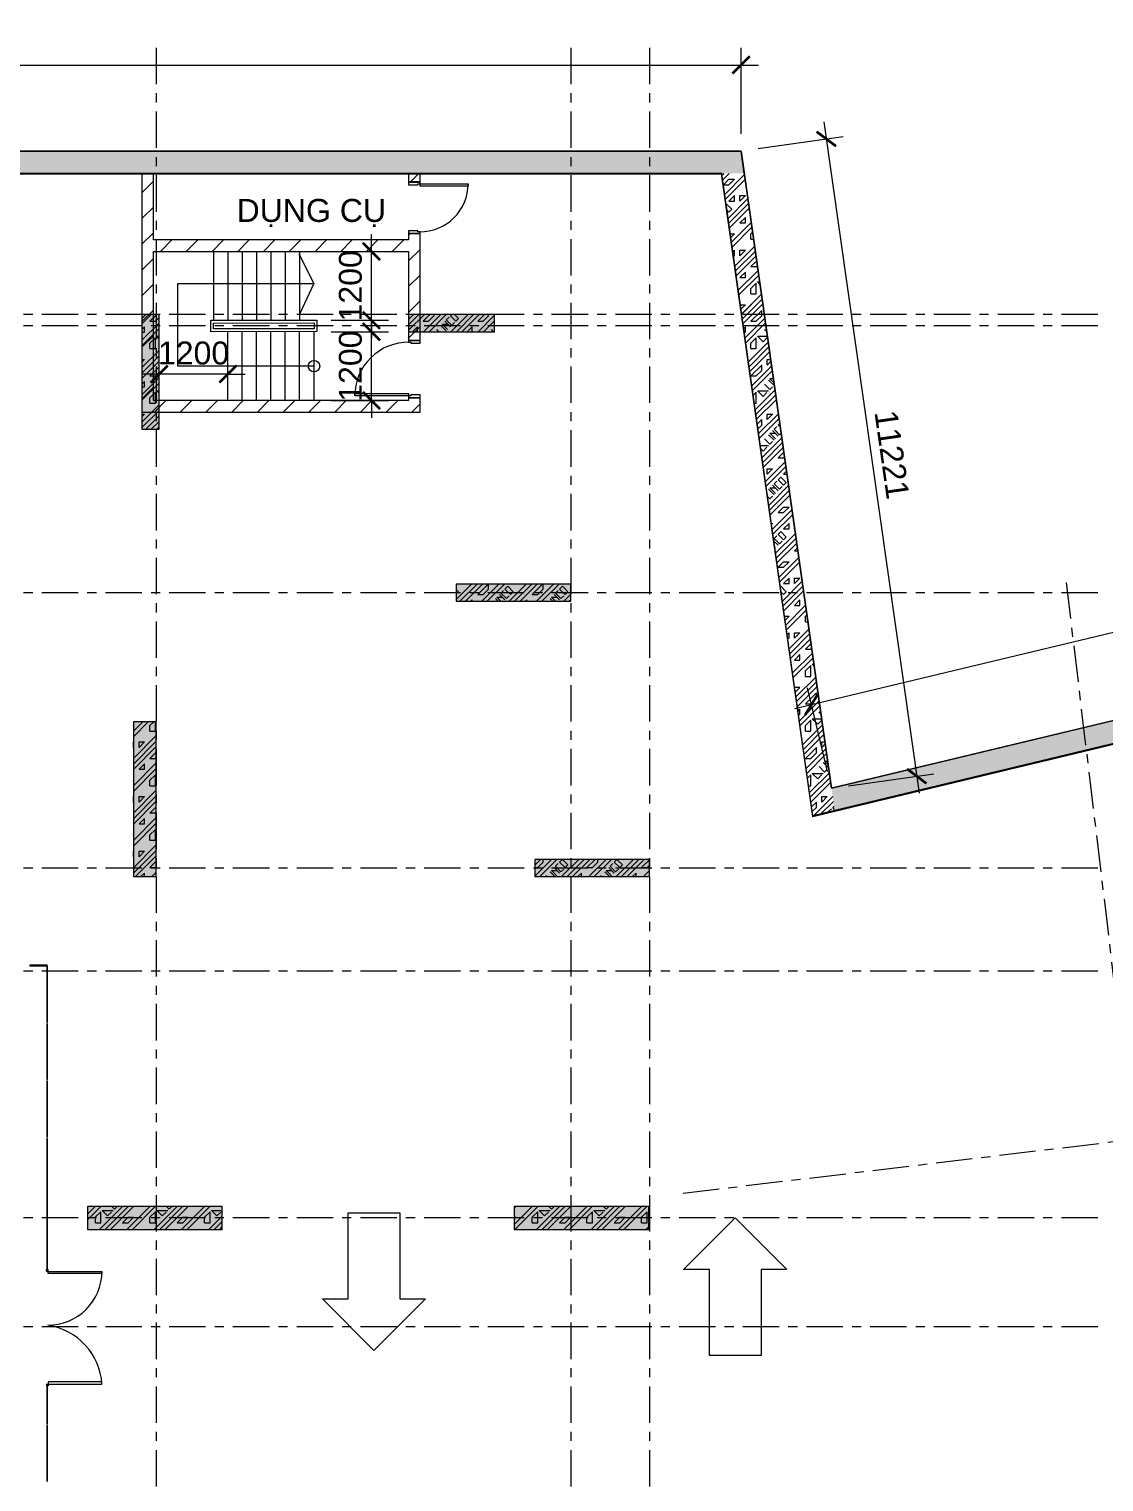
# Model space of a CAD drawing. Header units: millimetres. Extents: x -23040 to 110735, y -14554 to 50786.
# Drawn here: x 30182 to 48925, y 22247 to 47577 of the extents above; entities that cross this region are included whole.
import ezdxf

# ---------------------------------------------------------------- set-up
doc = ezdxf.new("R2010")
doc.units = ezdxf.units.MM
doc.linetypes.add('Grid Line', pattern=[22.225, 12.7, -3.175, 3.175, -3.175])
doc.layers.get('DEFPOINTS').update_dxf_attribs({"color": 230, "lineweight": 13})
for name, color, linetype, lineweight in [('A-DETL-GENF', 31, 'Continuous', 5), ('CHU', 181, 'Continuous', 5), ('CUA', 31, 'Continuous', 9), ('DIM', 1, 'Continuous', 5), ('HATCH-TUONG', 152, 'Continuous', 9), ('KINH', 152, 'Continuous', 5), ('NET CAT', 3, 'Continuous', 5), ('NET-CAT', 3, 'Continuous', 9), ('TRUC', 225, 'Continuous', 5)]:
    doc.layers.add(name, color=color, linetype=linetype, lineweight=lineweight)
doc.styles.add('Arial_14', font='arial.ttf', dxfattribs={"height": 400})
doc.styles.add('TA1', font='arial.ttf')
doc.dimstyles.new('D_200_KTx2', dxfattribs={"dimtxt": 400, "dimasz": 300, "dimexe": 300, "dimexo": 300, "dimgap": 160, "dimtad": 1, "dimdec": 0, "dimzin": 9, "dimtxsty": 'TA1', "dimblk": 'ARCHTICK', "dimcen": 1, "dimdle": 300, "dimclrd": 256, "dimclre": 256, "dimclrt": 7, "dimadec": 0, "dimazin": 0, "dimtfac": 1, "dimtdec": 0, "dimtix": 1, "dimtmove": 1, "dimatfit": 3, "dimldrblk": 'ARCHTICK', "dimfxl": 1, "dimtolj": 1, "dimtzin": 0, "dimlwd": -1, "dimlwe": -1, "dimarcsym": 0})
pattern_1 = [(45, (95.25, 0), (-476.2456, 476.2456), []), (45, (190.5, 0), (-476.2456, 476.2456), []), (45, (0, 0), (-476.2456, 476.2456), []), (45, (476.25, 0), (-476.2456, 476.2456), []), (45, (571.5, 0), (-476.2456, 476.2456), []), (0, (381, 95.25), (0, 952.5), [95.25, -857.25]), (0, (476.25, 190.5), (0, 952.5), [95.25, -857.25]), (45, (381, 95.25), (0, 952.491), [134.683, -1212.342]), (45, (476.25, 95.25), (0, 952.491), [134.683, -1212.342]), (0, (381, 95.25), (0, 952.5), [95.25, -857.25]), (90, (-95.25, 95.25), (-952.5, 6e-14), [95.25, -857.25]), (90, (0, 95.25), (-952.5, 6e-14), [190.5, -762]), (45, (-95.25, 190.5), (0, 952.491), [134.683, -1212.342]), (90, (762, 381), (-952.5, 6e-14), [95.25, -857.25]), (0, (666.75, 381), (0, 952.5), [95.25, -857.25]), (45, (666.75, 381), (0, 952.491), [134.683, -1212.342]), (0, (857.25, 95.25), (0, 952.5), [95.25, -857.25]), (0, (857.25, 571.5), (0, 952.5), [95.25, -857.25]), (90, (1047.75, 666.75), (-952.5, 6e-14), [95.25, -857.25]), (45, (857.25, 571.5), (0, 952.491), [269.367, -1077.659]), (45, (952.5, 571.5), (0, 952.491), [134.683, -1212.342]), (45, (1143, 762), (0, 952.491), [134.683, -1212.342]), (0, (1143, 857.25), (0, 952.5), [95.25, -857.25]), (90, (1143, 762), (-952.5, 6e-14), [95.25, -857.25]), (0, (476.25, 762), (0, 952.5), [95.25, -857.25]), (0, (666.75, 857.25), (0, 952.5), [95.25, -857.25]), (90, (571.5, 762), (-952.5, 6e-14), [95.25, -857.25]), (90, (666.75, 762), (-952.5, 6e-14), [95.25, -857.25]), (45, (476.25, 762), (0, 952.491), [134.684, -1212.342]), (45, (666.75, 762), (0, 952.491), [134.684, -1212.342]), (135, (119, 214.8), (-952.491, 6e-14), [134.683, -1212.342]), (135, (238.1, 333.4), (-952.491, 6e-14), [134.683, -1212.342]), (135, (309.56, 404.8), (-952.491, 6e-14), [134.683, -1212.342]), (135, (333.4, 428.6), (-952.491, 6e-14), [134.683, -1212.342]), (135, (381, 476.25), (-952.491, 6e-14), [134.684, -1212.342]), (135, (404.8, 500.06), (-952.491, 6e-14), [134.683, -1212.342]), (135, (476.25, 571.5), (-952.491, 6e-14), [134.684, -1212.342]), (135, (523.9, 619.1), (-952.491, 6e-14), [134.684, -1212.342]), (45, (119, 214.8), (0, 952.491), [95.25, -1251.775]), (45, (238.1, 333.4), (0, 952.491), [67.361, -1279.665]), (45, (404.8, 500.06), (0, 952.491), [67.361, -1279.665]), (45, (309.56, 595.3), (0, 952.491), [67.361, -1279.665]), (45, (476.25, 571.5), (0, 952.491), [67.361, -1279.665]), (45, (381, 666.75), (0, 952.491), [67.361, -1279.665]), (0, (24.2, 309.5), (0, 952.5), [190.043, -762.457]), (0, (238.1, 523.9), (0, 952.5), [95.25, -857.25])]
pattern_2 = [(45, (95.25, 0), (-476.2456, 476.2456), []), (45, (190.5, 0), (-476.2456, 476.2456), []), (45, (0, 0), (-476.2456, 476.2456), []), (45, (476.25, 0), (-476.2456, 476.2456), []), (45, (571.5, 0), (-476.2456, 476.2456), []), (0, (381, 95.25), (0, 952.5), [95.25, -857.25]), (0, (476.25, 190.5), (0, 952.5), [95.25, -857.25]), (45, (381, 95.25), (0, 952.491), [134.684, -1212.342]), (45, (476.25, 95.25), (0, 952.491), [134.684, -1212.342]), (0, (381, 95.25), (0, 952.5), [95.25, -857.25]), (90, (-95.25, 95.25), (-952.5, 6e-14), [95.25, -857.25]), (90, (0, 95.25), (-952.5, 6e-14), [190.5, -762]), (45, (-95.25, 190.5), (0, 952.491), [134.684, -1212.342]), (90, (762, 381), (-952.5, 6e-14), [95.25, -857.25]), (0, (666.75, 381), (0, 952.5), [95.25, -857.25]), (45, (666.75, 381), (0, 952.491), [134.683, -1212.342]), (0, (857.25, 95.25), (0, 952.5), [95.25, -857.25]), (0, (857.25, 571.5), (0, 952.5), [95.25, -857.25]), (90, (1047.75, 666.75), (-952.5, 6e-14), [95.25, -857.25]), (45, (857.25, 571.5), (0, 952.491), [269.367, -1077.659]), (45, (952.5, 571.5), (0, 952.491), [134.683, -1212.342]), (45, (1143, 762), (0, 952.491), [134.684, -1212.342]), (0, (1143, 857.25), (0, 952.5), [95.25, -857.25]), (90, (1143, 762), (-952.5, 6e-14), [95.25, -857.25]), (0, (476.25, 762), (0, 952.5), [95.25, -857.25]), (0, (666.75, 857.25), (0, 952.5), [95.25, -857.25]), (90, (571.5, 762), (-952.5, 6e-14), [95.25, -857.25]), (90, (666.75, 762), (-952.5, 6e-14), [95.25, -857.25]), (45, (476.25, 762), (0, 952.491), [134.684, -1212.342]), (45, (666.75, 762), (0, 952.491), [134.683, -1212.342]), (135, (119, 214.8), (-952.491, 6e-14), [134.684, -1212.342]), (135, (238.1, 333.4), (-952.491, 6e-14), [134.684, -1212.342]), (135, (309.56, 404.8), (-952.491, 6e-14), [134.684, -1212.342]), (135, (333.4, 428.6), (-952.491, 6e-14), [134.683, -1212.342]), (135, (381, 476.25), (-952.491, 6e-14), [134.683, -1212.342]), (135, (404.8, 500.06), (-952.491, 6e-14), [134.684, -1212.342]), (135, (476.25, 571.5), (-952.491, 6e-14), [134.683, -1212.342]), (135, (523.9, 619.1), (-952.491, 6e-14), [134.684, -1212.342]), (45, (119, 214.8), (0, 952.491), [95.25, -1251.776]), (45, (238.1, 333.4), (0, 952.491), [67.361, -1279.665]), (45, (404.8, 500.06), (0, 952.491), [67.361, -1279.665]), (45, (309.56, 595.3), (0, 952.491), [67.361, -1279.665]), (45, (476.25, 571.5), (0, 952.491), [67.361, -1279.665]), (45, (381, 666.75), (0, 952.491), [67.361, -1279.665]), (0, (24.2, 309.5), (0, 952.5), [190.043, -762.457]), (0, (238.1, 523.9), (0, 952.5), [95.25, -857.25])]
pattern_3 = [(45, (0, 0), (-224.5064, 224.5064), [])]

# ---------------------------------------------------------------- blocks, each defined once
blk = doc.blocks.new('ALC1807-ASCENT PLAZA-KET CAU 1_rvt-1-MẶT BẰNG HẦM 1')
at = {"layer": 'HATCH-TUONG', "lineweight": 5}
h = blk.add_hatch(dxfattribs=at)
h.set_pattern_fill('FP_4', color=256, style=0, pattern_type=2)
h.set_pattern_definition(pattern_2)
h.paths.add_polyline_path([(42260, 45060), (42654, 45060), (42599, 45450), (-11599, 45450), (-11599, 45060), (10655, 45060)], flags=0)
h = blk.add_hatch(dxfattribs=at)
h.set_pattern_fill('FP_4', color=256, style=0, pattern_type=2)
h.set_pattern_definition(pattern_2)
h.paths.add_polyline_path([(43850, 33861), (44231, 33952), (42654, 45060), (42260, 45060), (43490, 36396)], flags=0)
h = blk.add_hatch(dxfattribs=at)
h.set_pattern_fill('FP_4', color=256, style=0, pattern_type=2)
h.set_pattern_definition(pattern_2)
h.paths.add_polyline_path([(44231, 33952), (74911, 41322), (74791, 41694), (44176, 34340)], flags=0)
at = {"layer": 'NET CAT'}
for points in [[(32451, 40600), (32451, 42600), (32151, 42600), (32151, 40600)], [(38301, 42300), (38301, 42600), (36801, 42600), (36801, 42300)], [(39631, 37600), (39631, 37900), (37631, 37900), (37631, 37600)], [(32401, 32800), (32401, 35500), (32001, 35500), (32001, 32800)], [(41001, 32800), (41001, 33100), (39001, 33100), (39001, 32800)], [(31201, 26650), (33551, 26650), (33551, 27050), (31201, 27050)], [(40991, 26650), (40991, 27050), (38641, 27050), (38641, 26650)]]:
    blk.add_hatch(color=256, dxfattribs=at).paths.add_polyline_path(points, flags=0)
at = {"layer": 'NET CAT', "lineweight": 13}
for p, q in [((32151, 42600), (32151, 40600)), ((32451, 42600), (32151, 42600)), ((32451, 40600), (32451, 42600)), ((38301, 42600), (36801, 42600)), ((36801, 42600), (36801, 42300)), ((38301, 42300), (38301, 42600)), ((36801, 42300), (38301, 42300)), ((32151, 40600), (32451, 40600)), ((37631, 37900), (37631, 37600)), ((39631, 37900), (37631, 37900)), ((39631, 37600), (39631, 37900)), ((37631, 37600), (39631, 37600)), ((32401, 35500), (32001, 35500)), ((32001, 35500), (32001, 32800)), ((32401, 32800), (32401, 35500)), ((41001, 33100), (39001, 33100)), ((39001, 33100), (39001, 32800)), ((41001, 32800), (41001, 33100)), ((32001, 32800), (32401, 32800)), ((39001, 32800), (41001, 32800)), ((33551, 27050), (31201, 27050)), ((31201, 27050), (31201, 26650)), ((33551, 26650), (33551, 27050)), ((40991, 27050), (38641, 27050)), ((38641, 27050), (38641, 26650)), ((40991, 26650), (40991, 27050)), ((31201, 26650), (33551, 26650)), ((38641, 26650), (40991, 26650))]:
    blk.add_line(p, q, dxfattribs=at)
at = {"layer": 'NET-CAT'}
for p, q in [((42599, 45450), (-11599, 45450)), ((42654, 45060), (42599, 45450)), ((-11199, 45050), (42252, 45050)), ((42252, 45050), (43841, 33849)), ((42656, 45050), (42654, 45060)), ((44176, 34340), (42656, 45050)), ((74791, 41694), (44176, 34340)), ((44232, 33942), (74524, 41219)), ((43851, 33851), (44232, 33942)), ((43841, 33849), (43851, 33851))]:
    blk.add_line(p, q, dxfattribs=at)
at = {"layer": 'NET-CAT', "lineweight": 9}
for p, q in [((42260, 45060), (-11209, 45060)), ((42260, 45060), (42262, 45050)), ((43850, 33861), (42262, 45050)), ((74530, 41230), (44231, 33952)), ((44231, 33952), (43850, 33861))]:
    blk.add_line(p, q, dxfattribs=at)
blk = doc.blocks.new('THANG  BO 2 - THANG  BO 2-372145-MẶT BẰNG HẦM 1')
at = {"layer": 'A-DETL-GENF'}
for p, q in [((33697, 43697), (33697, 42497)), ((33947, 43697), (33947, 42497)), ((34197, 43697), (34197, 42497)), ((34447, 43697), (34447, 42497)), ((34697, 43697), (34697, 42497)), ((34947, 43697), (34947, 42497)), ((35185, 43653), (35447, 43137)), ((35197, 43697), (35197, 42497)), ((33072, 41697), (33072, 43137)), ((33072, 43137), (35447, 43137)), ((35447, 43137), (35202, 42613)), ((33647, 42497), (35498, 42500)), ((33648, 42297), (33647, 42497)), ((33697, 42447), (35448, 42450)), ((33698, 42347), (33697, 42447)), ((35448, 42350), (33698, 42347)), ((35448, 42450), (35448, 42350)), ((35498, 42500), (35498, 42300)), ((35498, 42300), (33648, 42297)), ((35498, 42300), (33698, 42297)), ((33948, 41097), (33948, 42297)), ((34198, 41097), (34198, 42297)), ((34448, 41097), (34448, 42297)), ((34698, 41097), (34698, 42297)), ((34948, 41097), (34948, 42297)), ((35198, 41097), (35198, 42297)), ((35448, 41097), (35448, 42297)), ((35448, 41697), (33072, 41697))]:
    blk.add_line(p, q, dxfattribs=at)
blk.add_circle((35448, 41697), 100, dxfattribs=at)
blk = doc.blocks.new('_ArchTick')
at = {"color": 0, "const_width": 0.15}
blk.add_lwpolyline([(-0.5, -0.5), (0.5, 0.5)], dxfattribs=at)
blk = doc.blocks.new('*D63')
at = {"layer": 'DEFPOINTS', "color": 0, "transparency": 16777216}
for p in [(32451, 41562), (32451, 41100), (33651, 41100)]:
    blk.add_point(p, dxfattribs=at)
at = {"layer": 'DIM', "transparency": 16777216}
for p, q in [((32451, 41400), (32451, 41862)), ((33651, 41400), (33651, 41862)), ((32451, 41562), (32151, 41562)), ((33651, 41562), (32451, 41562)), ((33651, 41562), (33951, 41562))]:
    blk.add_line(p, q, dxfattribs=at)
at = {"layer": 'DIM', "transparency": 16777216, "xscale": 300, "yscale": 300, "zscale": 300}
blk.add_blockref('_ArchTick', (32451, 41562), dxfattribs=at)
at = {"layer": 'DIM', "transparency": 16777216, "xscale": 300, "yscale": 300, "zscale": 300, "rotation": 180}
blk.add_blockref('_ArchTick', (33651, 41562), dxfattribs=at)
at = {"layer": 'DIM', "color": 7, "transparency": 16777216, "insert": (33051, 41926), "char_height": 400, "attachment_point": 5, "style": 'TA1'}
blk.add_mtext('\\A1;1200', dxfattribs=at)
blk = doc.blocks.new('*D64')
at = {"layer": 'DEFPOINTS', "color": 0, "transparency": 16777216}
for p in [(35151, 42300), (36152, 42300), (35151, 41100)]:
    blk.add_point(p, dxfattribs=at)
at = {"layer": 'DIM', "transparency": 16777216}
for p, q in [((36152, 42300), (36152, 42600)), ((35451, 42300), (36452, 42300)), ((36152, 41100), (36152, 42300)), ((35451, 41100), (36452, 41100)), ((36152, 41100), (36152, 40800))]:
    blk.add_line(p, q, dxfattribs=at)
at = {"layer": 'DIM', "transparency": 16777216, "xscale": 300, "yscale": 300, "zscale": 300}
for p, rotation in [((36152, 42300), 270), ((36152, 41100), 90)]:
    blk.add_blockref('_ArchTick', p, dxfattribs=dict(at, rotation=rotation))
at = {"layer": 'DIM', "color": 7, "transparency": 16777216, "insert": (35787, 41700), "char_height": 400, "attachment_point": 5, "rotation": 90, "style": 'TA1'}
blk.add_mtext('\\A1;1200', dxfattribs=at)
blk = doc.blocks.new('*D65')
at = {"layer": 'DEFPOINTS', "color": 0, "transparency": 16777216}
for p in [(35151, 43700), (36152, 43700), (35151, 42500)]:
    blk.add_point(p, dxfattribs=at)
at = {"layer": 'DIM', "transparency": 16777216}
for p, q in [((36152, 43700), (36152, 44000)), ((35451, 43700), (36452, 43700)), ((36152, 42500), (36152, 43700)), ((35451, 42500), (36452, 42500)), ((36152, 42500), (36152, 42200))]:
    blk.add_line(p, q, dxfattribs=at)
at = {"layer": 'DIM', "transparency": 16777216, "xscale": 300, "yscale": 300, "zscale": 300}
for p, rotation in [((36152, 43700), 270), ((36152, 42500), 90)]:
    blk.add_blockref('_ArchTick', p, dxfattribs=dict(at, rotation=rotation))
at = {"layer": 'DIM', "color": 7, "transparency": 16777216, "insert": (35787, 43100), "char_height": 400, "attachment_point": 5, "rotation": 90, "style": 'TA1'}
blk.add_mtext('\\A1;1200', dxfattribs=at)
blk = doc.blocks.new('CUA 1 CANH MO - 2 - Type 1-393659-MẶT BẰNG HẦM 1')
at = {"layer": 'CUA'}
for p, q in [((-318, 940), (-278, 940)), ((-318, 102), (-318, 940)), ((-278, 940), (-278, 102)), ((-278, 102), (-318, 102))]:
    blk.add_line(p, q, dxfattribs=at)
at = {"layer": 'CUA', "lineweight": 5}
for p, q in [((-319, 102), (-349, 102)), ((-349, 102), (-349, -98)), ((-319, 61), (-319, 102)), ((-299, 61), (-319, 61)), ((-299, -98), (-299, 61)), ((521, 61), (501, 61)), ((501, 61), (501, -98)), ((551, 102), (521, 102)), ((521, 102), (521, 61)), ((551, -98), (551, 102)), ((-349, -98), (-299, -98)), ((501, -98), (551, -98))]:
    blk.add_line(p, q, dxfattribs=at)
blk.add_arc((-318, 102), 838, 359.5, 90, dxfattribs=at)
blk = doc.blocks.new('CUA 1 CANH MO - 2 - Type 1000-504051-MẶT BẰNG HẦM 1')
at = {"layer": 'CUA'}
for p, q in [((-368, 1040), (-328, 1040)), ((-368, 102), (-368, 1040)), ((-328, 1040), (-328, 102)), ((-328, 102), (-368, 102))]:
    blk.add_line(p, q, dxfattribs=at)
at = {"layer": 'CUA', "lineweight": 5}
for p, q in [((-369, 102), (-399, 102)), ((-399, 102), (-399, -98)), ((-369, 61), (-369, 102)), ((-349, 61), (-369, 61)), ((-349, -98), (-349, 61)), ((571, 61), (551, 61)), ((551, 61), (551, -98)), ((601, 102), (571, 102)), ((571, 102), (571, 61)), ((601, -98), (601, 102)), ((-399, -98), (-349, -98)), ((551, -98), (601, -98))]:
    blk.add_line(p, q, dxfattribs=at)
blk.add_arc((-368, 102), 938, 359.5, 90, dxfattribs=at)
blk = doc.blocks.new('AROW - AROW-548896-MẶT BẰNG HẦM 1')
at = {"layer": 'A-DETL-GENF'}
for p, q in [((0, 0), (900, 900)), ((900, 900), (900, 450)), ((900, 450), (2400, 450)), ((2400, 450), (2400, -450)), ((900, -900), (0, 0)), ((2400, -450), (900, -450)), ((900, -450), (900, -900))]:
    blk.add_line(p, q, dxfattribs=at)
blk = doc.blocks.new('System Panel - Glazed-519213-MẶT BẰNG HẦM 1')
at = {"layer": 'KINH', "lineweight": 9}
for p, q in [((485, 6), (-485, 6)), ((-485, 6), (-485, -6)), ((485, -6), (485, 6)), ((-485, -6), (485, -6))]:
    blk.add_line(p, q, dxfattribs=at)
blk = doc.blocks.new('System Panel - Glazed-543475-MẶT BẰNG HẦM 1')
at = {"layer": 'KINH', "lineweight": 9}
for p, q in [((492, 6), (-492, 6)), ((-492, 6), (-492, -6)), ((492, -6), (492, 6)), ((-492, -6), (492, -6))]:
    blk.add_line(p, q, dxfattribs=at)
blk = doc.blocks.new('System Panel - Glazed-543437-MẶT BẰNG HẦM 1')
at = {"layer": 'KINH', "lineweight": 9}
for p, q in [((150, 6), (-150, 6)), ((-150, 6), (-150, -6)), ((150, -6), (150, 6)), ((-150, -6), (150, -6))]:
    blk.add_line(p, q, dxfattribs=at)
blk = doc.blocks.new('*D118')
at = {"layer": 'DEFPOINTS', "color": 0, "transparency": 16777216}
for p in [(42599, 46950), (-11599, 45450), (42599, 45450)]:
    blk.add_point(p, dxfattribs=at)
at = {"layer": 'DIM', "transparency": 16777216}
for p, q in [((-11599, 45750), (-11599, 47250)), ((42599, 45750), (42599, 47250)), ((-11899, 46950), (42899, 46950))]:
    blk.add_line(p, q, dxfattribs=at)
at = {"layer": 'DIM', "transparency": 16777216, "xscale": 300, "yscale": 300, "zscale": 300, "rotation": 180}
blk.add_blockref('_ArchTick', (-11599, 46950), dxfattribs=at)
at = {"layer": 'DIM', "transparency": 16777216, "xscale": 300, "yscale": 300, "zscale": 300}
blk.add_blockref('_ArchTick', (42599, 46950), dxfattribs=at)
at = {"layer": 'DIM', "color": 7, "transparency": 16777216, "insert": (15500, 47314), "char_height": 400, "attachment_point": 5, "style": 'TA1'}
blk.add_mtext('\\A1;54198', dxfattribs=at)
blk = doc.blocks.new('*D119')
at = {"layer": 'DEFPOINTS', "color": 0, "transparency": 16777216}
for p in [(42599, 45450), (45661, 34551), (44176, 34340)]:
    blk.add_point(p, dxfattribs=at)
at = {"layer": 'DIM', "transparency": 16777216}
for p, q in [((44042, 45958), (45703, 34254)), ((42896, 45492), (44381, 45703)), ((44473, 34382), (45958, 34593))]:
    blk.add_line(p, q, dxfattribs=at)
at = {"layer": 'DIM', "transparency": 16777216, "xscale": 300, "yscale": 300, "zscale": 300}
for p, rotation in [((44084, 45661), 98.07763101486135), ((45661, 34551), 278.0776310148614)]:
    blk.add_blockref('_ArchTick', p, dxfattribs=dict(at, rotation=rotation))
at = {"layer": 'DIM', "color": 7, "transparency": 16777216, "insert": (45230, 40157), "char_height": 400, "attachment_point": 5, "rotation": 278.0776, "style": 'TA1'}
blk.add_mtext('\\A1;11221', dxfattribs=at)
blk = doc.blocks.new('*D120')
at = {"layer": 'DEFPOINTS', "color": 0, "transparency": 16777216}
for p in [(74440, 43153), (74791, 41694), (44176, 34340)]:
    blk.add_point(p, dxfattribs=at)
at = {"layer": 'DIM', "transparency": 16777216}
for p, q in [((74721, 41986), (74370, 43444)), ((43534, 35729), (74732, 43223)), ((44106, 34632), (43755, 36090))]:
    blk.add_line(p, q, dxfattribs=at)
at = {"layer": 'DIM', "transparency": 16777216, "xscale": 300, "yscale": 300, "zscale": 300}
for p, rotation in [((74440, 43153), 13.50675663802502), ((43825, 35799), 193.506756638025)]:
    blk.add_blockref('_ArchTick', p, dxfattribs=dict(at, rotation=rotation))
at = {"layer": 'DIM', "color": 7, "transparency": 16777216, "insert": (59048, 39830), "char_height": 400, "attachment_point": 5, "rotation": 13.5068, "style": 'TA1'}
blk.add_mtext('\\A1;31486', dxfattribs=at)

msp = doc.modelspace()

# ---------------------------------------------------------------- hatches: boundary and pattern name
at = {"layer": 'HATCH-TUONG', "lineweight": 5}
h = msp.add_hatch(dxfattribs=at)
h.set_pattern_fill('FP_1', color=256, style=0, pattern_type=2)
h.set_pattern_definition(pattern_1)
h.paths.add_polyline_path([(42260.3, 45059.9), (42654.2, 45059.9), (42598.9, 45449.9), (-11599.5, 45449.9), (-11599.5, 45059.9), (9231.1, 45059.9)], flags=0)
h = msp.add_hatch(dxfattribs=at)
h.set_pattern_fill('FP_2', color=256, style=0, pattern_type=2)
h.set_pattern_definition(pattern_3)
h.paths.add_polyline_path([(32350.5, 41099.9), (32350.5, 45059.9), (32150.5, 45059.9), (32150.5, 41099.9)], flags=0)
h = msp.add_hatch(dxfattribs=at)
h.set_pattern_fill('FP_2', color=256, style=0, pattern_type=2)
h.set_pattern_definition(pattern_3)
h.paths.add_polyline_path([(37000.5, 41099.9), (37000.5, 41149.9), (36800.5, 41149.9), (36800.5, 41099.9)], flags=0)
h.paths.add_polyline_path([(37000.5, 42149.9), (37000.5, 44009.9), (36800.5, 44009.9), (36800.5, 42149.9)], flags=0)
h.paths.add_polyline_path([(37000.5, 44909.9), (37000.5, 45059.9), (36800.5, 45059.9), (36800.5, 44909.9)], flags=0)
h = msp.add_hatch(dxfattribs=at)
h.set_pattern_fill('FP_1', color=256, style=0, pattern_type=2)
h.set_pattern_definition(pattern_1)
h.paths.add_polyline_path([(43849.7, 33860.8), (44230.7, 33952.3), (42654.2, 45059.9), (42260.3, 45059.9), (42512.2, 43285.3)], flags=0)
h = msp.add_hatch(dxfattribs=at)
h.set_pattern_fill('FP_2', color=256, style=0, pattern_type=2)
h.set_pattern_definition(pattern_3)
h.paths.add_polyline_path([(36800.5, 43699.9), (36800.5, 43899.9), (32350.5, 43899.9), (32350.5, 43699.9)], flags=0)
h = msp.add_hatch(dxfattribs=at)
h.set_pattern_fill('FP_1', color=256, style=0, pattern_type=2)
h.set_pattern_definition(pattern_1)
h.paths.add_polyline_path([(44230.7, 33952.3), (74910.7, 41321.8), (74790.8, 41694.1), (44175.6, 34340.2)], flags=0)
h = msp.add_hatch(dxfattribs=at)
h.set_pattern_fill('FP_2', color=256, style=0, pattern_type=2)
h.set_pattern_definition(pattern_3)
h.paths.add_polyline_path([(37000.5, 40899.9), (37000.5, 41099.9), (32150.5, 41099.9), (32150.5, 40899.9), (32468.8, 40899.9)], flags=0)
at = {"layer": 'NET CAT'}
h = msp.add_hatch(dxfattribs=at)
h.set_pattern_fill('FP_1', color=256, style=0, pattern_type=2)
h.set_pattern_definition(pattern_1)
h.paths.add_polyline_path([(32150.5, 40599.9), (32450.5, 40599.9), (32450.5, 42599.9), (32150.5, 42599.9)], flags=0)
h = msp.add_hatch(dxfattribs=at)
h.set_pattern_fill('FP_1', color=256, style=0, pattern_type=2)
h.set_pattern_definition(pattern_1)
h.paths.add_polyline_path([(36800.5, 42299.9), (38300.5, 42299.9), (38300.5, 42599.9), (36800.5, 42599.9)], flags=0)
h = msp.add_hatch(dxfattribs=at)
h.set_pattern_fill('FP_1', color=256, style=0, pattern_type=2)
h.set_pattern_definition(pattern_1)
h.paths.add_polyline_path([(39630.5, 37599.9), (39630.5, 37899.9), (37630.5, 37899.8), (37630.5, 37599.9)], flags=0)
h = msp.add_hatch(dxfattribs=at)
h.set_pattern_fill('FP_1', color=256, style=0, pattern_type=2)
h.set_pattern_definition(pattern_1)
h.paths.add_polyline_path([(32400.5, 32799.9), (32400.5, 35499.9), (32000.5, 35499.9), (32000.7, 32799.9)], flags=0)
h = msp.add_hatch(dxfattribs=at)
h.set_pattern_fill('FP_1', color=256, style=0, pattern_type=2)
h.set_pattern_definition(pattern_1)
h.paths.add_polyline_path([(39000.5, 32799.9), (41000.5, 32799.9), (41000.5, 33099.9), (39000.5, 33099.9)], flags=0)
h = msp.add_hatch(dxfattribs=at)
h.set_pattern_fill('FP_1', color=256, style=0, pattern_type=2)
h.set_pattern_definition(pattern_1)
h.paths.add_polyline_path([(32468.8, 26649.9), (33550.5, 26649.9), (33550.5, 27049.9), (31200.5, 27049.9), (31200.5, 26649.9)], flags=0)
h = msp.add_hatch(dxfattribs=at)
h.set_pattern_fill('FP_1', color=256, style=0, pattern_type=2)
h.set_pattern_definition(pattern_1)
h.paths.add_polyline_path([(40990.5, 26649.9), (40990.5, 27049.9), (38640.5, 27049.9), (38640.5, 26649.9), (38999.8, 26649.9)], flags=0)

# ---------------------------------------------------------------- linework, layer by layer
at = {"layer": 'CUA', "lineweight": 5}
for p, q in [((30515.6, 25949.9), (30485.6, 25949.9)), ((30485.6, 25919.9), (30485.6, 25949.9)), ((30485.6, 25919.9), (30515.6, 25919.9)), ((30515.6, 25919.9), (30515.6, 25949.9)), ((30485.6, 23949.9), (30515.6, 23949.9)), ((30485.6, 23949.9), (30485.6, 23919.9)), ((30515.6, 23919.9), (30485.6, 23919.9)), ((30515.6, 23949.9), (30515.6, 23919.9))]:
    msp.add_line(p, q, dxfattribs=at)
at = {"layer": 'CUA'}
for p, q in [((30515.6, 25878.9), (30515.6, 25918.9)), ((30515.6, 25918.9), (31453.6, 25918.9)), ((31453.6, 25878.9), (30515.6, 25878.9)), ((31453.6, 25918.9), (31453.6, 25878.9)), ((30515.6, 23990.9), (30515.6, 23950.9)), ((31453.6, 23990.9), (30515.6, 23990.9)), ((30515.6, 23950.9), (31453.6, 23950.9)), ((31453.6, 23950.9), (31453.6, 23990.9))]:
    msp.add_line(p, q, dxfattribs=at)
for centre, radius, start, end in [((30515.6, 25918.9), 938, 269.5, 0), ((30340.3, 23877.9), 1115.7, 3.75417, 81.38667)]:
    msp.add_arc(centre, radius, start, end, dxfattribs=at)
at = {"layer": 'KINH', "lineweight": 9}
for p, q in [((30502.9, 28232.2), (30490.9, 28232.2)), ((30490.9, 28232.2), (30490.9, 25949.9)), ((30502.9, 25949.9), (30502.9, 28232.2)), ((30490.9, 23919.9), (30490.9, 23262.2)), ((30502.9, 23262.2), (30502.9, 23919.9)), ((30490.9, 23262.2), (30502.9, 23262.2))]:
    msp.add_line(p, q, dxfattribs=at)
at = {"layer": 'KINH', "color": 50, "lineweight": 9}
for p, q in [((30490.9, 25949.9), (30502.9, 25949.9)), ((30502.9, 23919.9), (30490.9, 23919.9))]:
    msp.add_line(p, q, dxfattribs=at)
at = {"layer": 'NET CAT', "lineweight": 13}
for p, q in [((32150.5, 42599.9), (32150.5, 40599.9)), ((32450.5, 42599.9), (32150.5, 42599.9)), ((32450.5, 40599.9), (32450.5, 42599.9)), ((38300.5, 42599.9), (36800.5, 42599.9)), ((36800.5, 42599.9), (36800.5, 42299.9)), ((38300.5, 42299.9), (38300.5, 42599.9)), ((36800.5, 42299.9), (38300.5, 42299.9)), ((32150.5, 40599.9), (32450.5, 40599.9)), ((39630.5, 37899.9), (37630.5, 37899.9)), ((37630.5, 37899.8), (37630.5, 37599.9)), ((39630.5, 37599.9), (39630.5, 37899.8)), ((37630.5, 37599.9), (39630.5, 37599.9)), ((32400.5, 35499.9), (32000.5, 35499.9)), ((32000.5, 35499.9), (32000.5, 32799.9)), ((32400.5, 35299.9), (32400.5, 35499.9)), ((32400.5, 32799.9), (32400.5, 35299.9)), ((41000.5, 33099.9), (39000.5, 33099.9)), ((39000.5, 33099.9), (39000.5, 32799.9)), ((41000.5, 32799.9), (41000.5, 33099.9)), ((32000.7, 32799.9), (32400.5, 32799.9)), ((39000.5, 32799.9), (41000.5, 32799.9)), ((33200.5, 27049.9), (31200.5, 27049.9)), ((31200.5, 27049.9), (31200.5, 26649.9)), ((33550.5, 27049.9), (33200.5, 27049.9)), ((33550.5, 26649.9), (33550.5, 27049.9)), ((38999.8, 27049.9), (38640.5, 27049.9)), ((38640.5, 27049.9), (38640.5, 26649.9)), ((40990.5, 27049.9), (38999.8, 27049.9)), ((40990.5, 26649.9), (40990.5, 27049.9)), ((31200.5, 26649.9), (33200.5, 26649.9)), ((33200.5, 26649.9), (33550.5, 26649.9)), ((38640.5, 26649.9), (38999.8, 26649.9)), ((38999.8, 26649.9), (40990.5, 26649.9))]:
    msp.add_line(p, q, dxfattribs=at)
at = {"layer": 'NET-CAT'}
for p, q in [((42598.9, 45449.9), (-11599.5, 45449.9)), ((44175.6, 34340.2), (42598.9, 45449.9)), ((-11199.5, 45049.9), (42251.6, 45049.9)), ((42251.6, 45049.9), (43841.4, 33848.5)), ((74790.8, 41694.1), (44175.6, 34340.2)), ((43841.4, 33848.5), (74523.7, 41218.5))]:
    msp.add_line(p, q, dxfattribs=at)
at = {"layer": 'NET-CAT', "lineweight": 15}
for p, q in [((42260.3, 45059.9), (-11209.5, 45059.9)), ((32150.5, 45059.9), (32150.5, 42599.9)), ((32350.5, 45059.9), (32150.5, 45059.9)), ((32350.5, 43899.9), (32350.5, 45059.9)), ((37000.5, 45059.9), (36800.5, 45059.9)), ((36800.5, 45059.9), (36800.5, 44909.9)), ((36800.5, 44909.9), (37000.5, 44909.9)), ((37000.5, 44909.9), (37000.5, 45059.9)), ((43849.7, 33860.8), (42260.3, 45059.9)), ((36800.5, 43899.9), (32350.5, 43899.9)), ((37000.5, 44009.9), (36800.5, 44009.9)), ((36800.5, 44009.9), (36800.5, 43899.9)), ((37000.5, 42599.9), (37000.5, 44009.9)), ((32350.5, 42599.9), (32350.5, 43699.9)), ((32350.5, 43699.9), (36800.5, 43699.9)), ((36800.5, 43699.9), (36800.5, 42599.9)), ((32150.5, 42599.9), (32150.5, 41099.9)), ((32350.5, 41099.9), (32350.5, 42599.9)), ((36800.5, 42599.9), (36800.5, 42299.9)), ((37000.5, 42299.9), (37000.5, 42599.9)), ((36800.5, 42299.9), (36800.5, 42149.9)), ((36800.5, 42149.9), (37000.5, 42149.9)), ((37000.5, 42149.9), (37000.5, 42299.9)), ((32150.5, 41099.9), (32150.5, 40899.9)), ((32450.5, 41099.9), (32350.5, 41099.9)), ((36800.5, 41099.9), (32450.5, 41099.9)), ((37000.5, 41149.9), (36800.5, 41149.9)), ((36800.5, 41149.9), (36800.5, 41099.9)), ((37000.5, 41099.9), (37000.5, 41149.9)), ((37000.5, 40899.9), (37000.5, 41099.9)), ((74530.4, 41230.4), (43849.7, 33860.8)), ((32150.5, 40899.9), (32450.5, 40899.9)), ((32450.5, 40899.9), (37000.5, 40899.9))]:
    msp.add_line(p, q, dxfattribs=at)
at = {"layer": 'TRUC', "linetype": 'Grid Line', "ltscale": 50}
for p, q in [((32400.5, 47249.9), (32400.5, -7610.1)), ((39630.5, 47249.9), (39630.5, -10277.6)), ((41000.5, 47249.9), (41000.5, -7610.1)), ((48819.1, 42599.9), (-14136.3, 42599.9)), ((48819.1, 42399.9), (-17507, 42399.9)), ((48819.1, 37749.9), (-15192.4, 37749.9)), ((48266.2, 37928.6), (52233, 4805.7)), ((41585.2, 27281.7), (106103.2, 35010)), ((48819.1, 32949.9), (-15192.4, 32949.9)), ((48819.1, 31149.9), (-17507, 31149.9)), ((48819.1, 26849.9), (-15192.4, 26849.9)), ((48819.1, 24949.9), (-17507, 24949.9))]:
    msp.add_line(p, q, dxfattribs=at)

# ---------------------------------------------------------------- block references
at = {"lineweight": 5}
for name, p, rotation in [('CUA 1 CANH MO - 2 - Type 1-393659-MẶT BẰNG HẦM 1', (36898.3, 44561.4), 270), ('CUA 1 CANH MO - 2 - Type 1000-504051-MẶT BẰNG HẦM 1', (36902.8, 41548.5), 90), ('AROW - AROW-548896-MẶT BẰNG HẦM 1', (36196.9, 24539.9), 90), ('AROW - AROW-548896-MẶT BẰNG HẦM 1', (42496, 26849.9), 270)]:
    msp.add_blockref(name, p, dxfattribs=dict(at, rotation=rotation))
at = {"color": 50, "lineweight": 9}
msp.add_blockref('System Panel - Glazed-543437-MẶT BẰNG HẦM 1', (30346.9, 31250), dxfattribs=at)
at = {"color": 50, "lineweight": 9, "rotation": 90}
for name, p in [('System Panel - Glazed-543475-MẶT BẰNG HẦM 1', (30496.9, 30754.7)), ('System Panel - Glazed-519213-MẶT BẰNG HẦM 1', (30496.9, 29747.2)), ('System Panel - Glazed-519213-MẶT BẰNG HẦM 1', (30496.9, 28747.2)), ('System Panel - Glazed-519213-MẶT BẰNG HẦM 1', (30496.9, 22747.2))]:
    msp.add_blockref(name, p, dxfattribs=at)
at = {"layer": 'A-DETL-GENF'}
msp.add_blockref('THANG  BO 2 - THANG  BO 2-372145-MẶT BẰNG HẦM 1', (-297.2, 3.1), dxfattribs=at)

# ---------------------------------------------------------------- texts
at = {"layer": 'CHU', "color": 7, "insert": (33800.4, 44614.3), "char_height": 400, "width": 2686.6, "attachment_point": 1, "line_spacing_factor": 0.936439, "style": 'Arial_14', "bg_fill": 3, "box_fill_scale": 1.25, "bg_fill_color": 256, "bg_fill_true_color": 13158600, "bg_fill_transparency": 0}
msp.add_mtext('\\pt2540,5080,7620,10160,12700,15240,17780,20320,22860,25400,27940,30480,33020,35560,38100,40640,43180,45720,48260,50800,53340,55880,58420,60960,63500,66040,68580,71120,73660,76200,78740,81280;DỤNG CỤ', dxfattribs=at)

# ---------------------------------------------------------------- dimensions: what is measured, and where the dimension line sits
at = {"layer": 'DIM'}
for base, p1, p2, picture, middle in [((42598.9, 46949.9), (-11599.5, 45449.9), (42598.9, 45449.9), '*D118', (15499.7, 47314.2)), ((32450.5, 41562), (33650.5, 41099.9), (32450.5, 41099.9), '*D63', (33050.5, 41926.2))]:
    dim = msp.add_linear_dim(base=base, p1=p1, p2=p2, dimstyle='D_200_KTx2', dxfattribs=at)
    dim.commit()
    dim.dimension.update_dxf_attribs({"geometry": picture, "text_midpoint": middle})
for p1, p2, picture, middle in [((42598.9, 45449.9), (44175.6, 34340.2), '*D119', (45229.6, 40156.5)), ((44175.6, 34340.2), (74790.8, 41694.1), '*D120', (59047.8, 39829.9))]:
    dim = msp.add_aligned_dim(p1=p1, p2=p2, distance=1500, dimstyle='D_200_KTx2', dxfattribs=at)
    dim.commit()
    dim.dimension.update_dxf_attribs({"geometry": picture, "text_midpoint": middle})
dim = msp.add_linear_dim(base=(36151.6, 42299.9), p1=(35150.5, 41099.9), p2=(35150.5, 42299.9), angle=90, dimstyle='D_200_KTx2', dxfattribs=at)
dim.commit()
dim.dimension.update_dxf_attribs({"geometry": '*D64', "text_midpoint": (35787.4, 41699.9)})

# ---------------------------------------------------------------- next in the draw order: linework, layer by layer
msp.add_lwpolyline([(-11599.5, 45449.9), (42598.9, 45449.9), (44175.6, 34340.2), (74790.8, 41694.1), (76676.9, 35837.7), (97229.9, 42457.2), (104837.8, 16447.9), (43916.7, 9141.3), (45404.9, -3110.1), (-3499.5, -3110.1), (-3499.5, 18489.9), (-9221.1, 18489.9), (-11599.5, 20083.7)], close=True, dxfattribs=at)

# ---------------------------------------------------------------- next in the draw order: block references
at = {"lineweight": 5}
msp.add_blockref('ALC1807-ASCENT PLAZA-KET CAU 1_rvt-1-MẶT BẰNG HẦM 1', (0, 0), dxfattribs=at)

# ---------------------------------------------------------------- next in the draw order: dimensions: what is measured, and where the dimension line sits
at = {"layer": 'DIM'}
dim = msp.add_linear_dim(base=(36151.6, 43699.9), p1=(35150.5, 42499.9), p2=(35150.5, 43699.9), angle=90, dimstyle='D_200_KTx2', dxfattribs=at)
dim.commit()
dim.dimension.update_dxf_attribs({"geometry": '*D65', "text_midpoint": (35787.4, 43099.9)})

doc.saveas('drawing.dxf')
